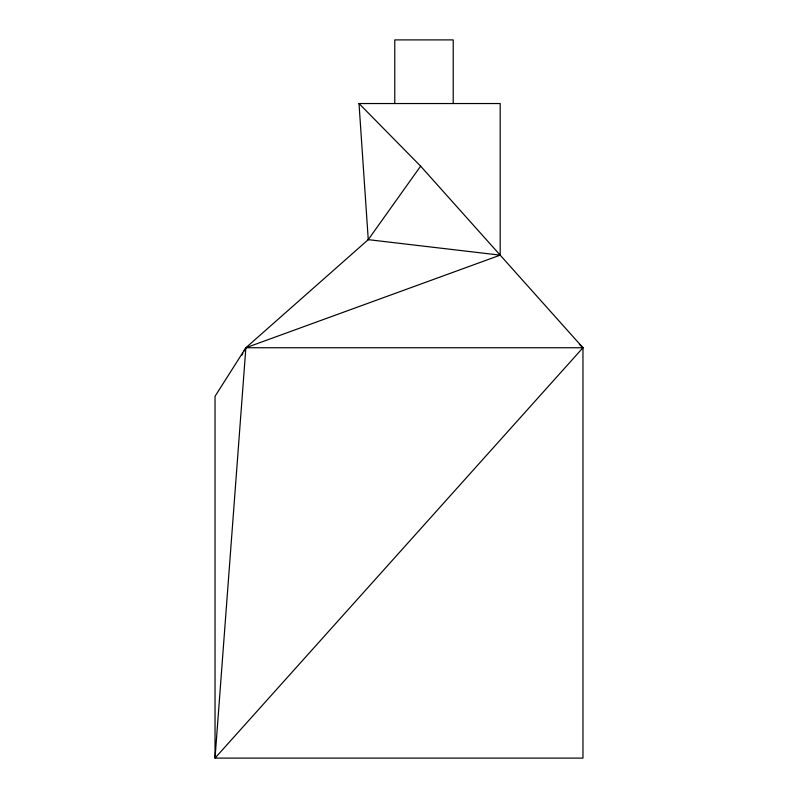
<?xml version="1.0" encoding="UTF-8"?>
<svg xmlns="http://www.w3.org/2000/svg" width="798" height="798" viewBox="0 0 798 798"><rect width="100%" height="100%" fill="white"/><g stroke="black" fill="none" stroke-linecap="round" stroke-linejoin="round"><path stroke-width="1.2" d="M241.724 355.349L242.911 353.175M244.098 351L245.874 347.748L368.297 239.609M500.186 255.151L368.257 239.649L420.626 166.144L359.01 103.541L500.186 103.541L500.186 255.151L245.874 347.748L215.031 396.327L215.031 758.1L582.969 758.1L582.969 347.748L420.626 166.144M582.969 347.748L215.031 758.1L245.874 347.748L582.969 347.748L579.358 344.317M359.01 103.541L368.257 239.649M453.214 103.541L453.214 39.9L394.771 39.9L394.771 103.541"/></g></svg>
